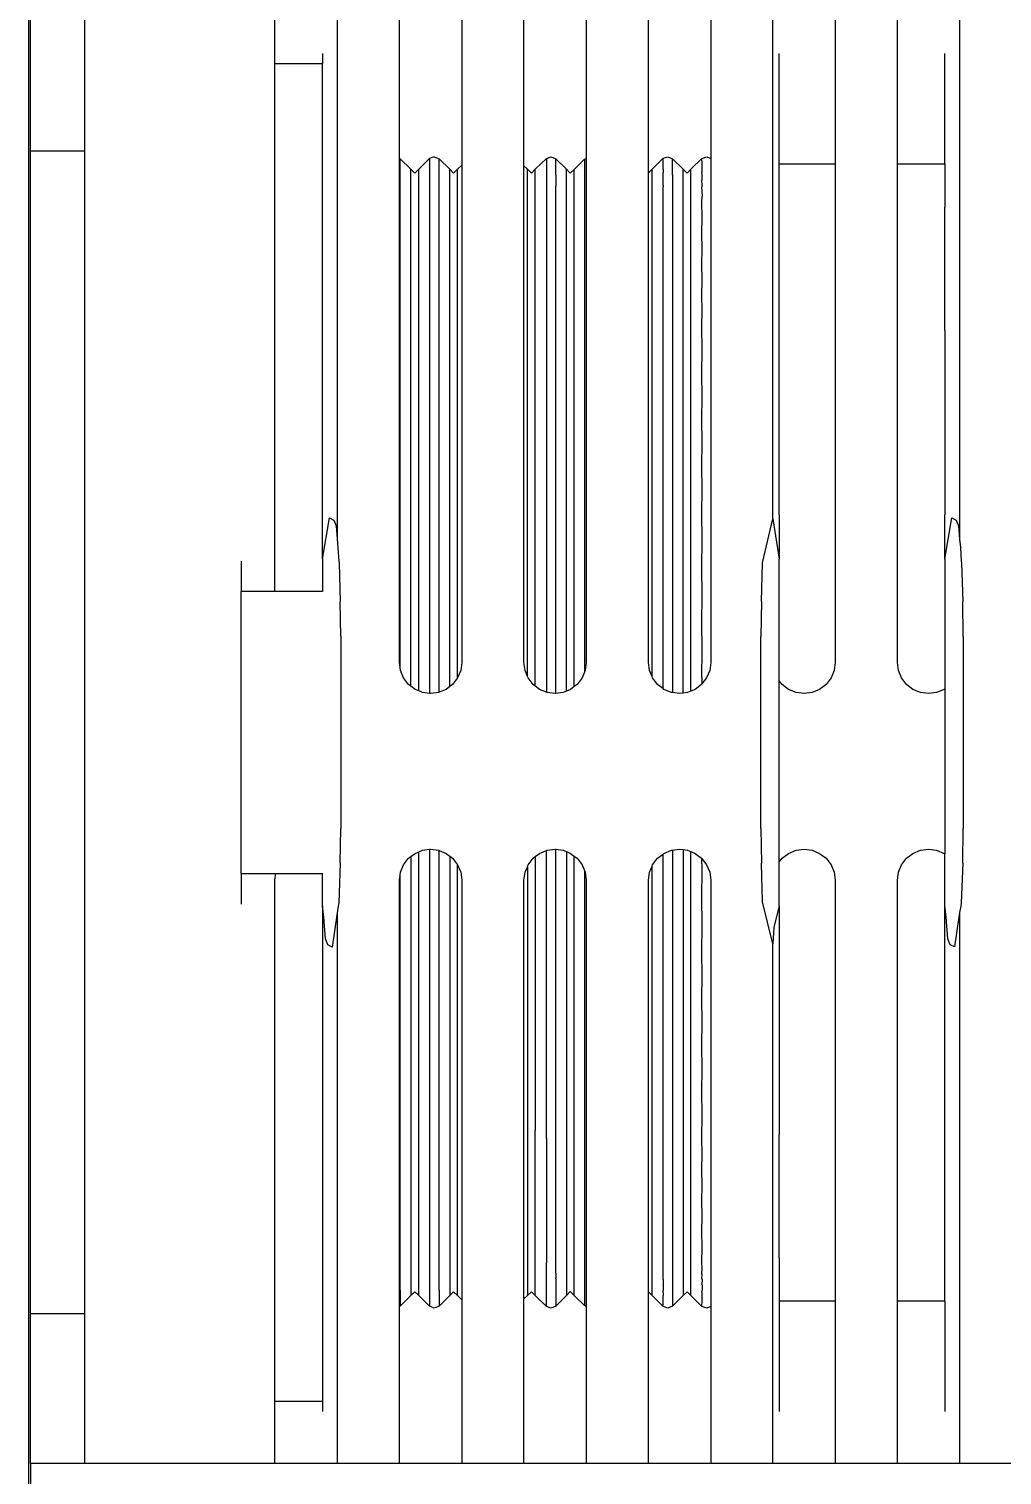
# Model space of a CAD drawing. Header units: millimetres. Extents: x 90964 to 877642, y 656808 to 1438307.
# Drawn here: x 827499 to 827624.1, y 1258584.3 to 1258770.1 of the extents above; entities that cross this region are included whole.
import ezdxf

# ---------------------------------------------------------------- set-up
doc = ezdxf.new("R2010")
doc.units = ezdxf.units.MM
doc.header["$LTSCALE"] = 300
doc.layers.add('SectionCutEdges', color=7, linetype='Continuous')

msp = doc.modelspace()

# ---------------------------------------------------------------- linework, layer by layer
at = {"color": 251}
for p, q in [((827506.15, 1258836.01), (827506.15, 1258754.47)), ((827499.24, 1258754.47), (827499.24, 1258818.1)), ((827530.65, 1258765.72), (827530.65, 1258790.72)), ((827538.65, 1258790.72), (827538.65, 1258704.59)), ((827546.65, 1258753.49), (827546.65, 1258790.72)), ((827554.65, 1258790.72), (827554.65, 1258752.64)), ((827562.65, 1258752.55), (827562.65, 1258790.72)), ((827570.65, 1258790.72), (827570.65, 1258753.51)), ((827578.65, 1258751.64), (827578.65, 1258790.72)), ((827586.65, 1258790.72), (827586.65, 1258753.49)), ((827594.65, 1258707.19), (827594.65, 1258790.72)), ((827602.65, 1258790.72), (827602.65, 1258752.8)), ((827610.65, 1258752.8), (827610.65, 1258790.72)), ((827618.65, 1258790.72), (827618.65, 1258704.56)), ((827536.77, 1258766.99), (827536.77, 1258765.72)), ((827595.46, 1258752.8), (827595.46, 1258766.99)), ((827616.76, 1258752.8), (827616.76, 1258766.99)), ((827530.65, 1258765.72), (827536.77, 1258765.72)), ((827530.65, 1258697.85), (827530.65, 1258765.72)), ((827536.77, 1258702), (827536.77, 1258765.72)), ((827499.24, 1258754.47), (827506.15, 1258754.47)), ((827499.24, 1258604.97), (827499.24, 1258754.47)), ((827506.15, 1258754.47), (827506.15, 1258604.97)), ((827546.65, 1258753.49), (827546.74, 1258753.45)), ((827546.65, 1258688.72), (827546.65, 1258753.49)), ((827546.74, 1258753.45), (827548.12, 1258752.1)), ((827546.74, 1258752.08), (827546.74, 1258753.45)), ((827546.75, 1258751.64), (827546.74, 1258752.08)), ((827548.12, 1258752.1), (827548.62, 1258751.6)), ((827548.12, 1258685.67), (827548.12, 1258752.1)), ((827548.62, 1258751.6), (827549.12, 1258752.1)), ((827549.12, 1258752.1), (827550.49, 1258753.47)), ((827549.12, 1258685.06), (827549.12, 1258752.1)), ((827550.71, 1258753.56), (827550.49, 1258753.47)), ((827550.49, 1258753.47), (827550.49, 1258684.74)), ((827551.12, 1258753.72), (827550.71, 1258753.56)), ((827551.12, 1258753.72), (827551.74, 1258753.45)), ((827551.74, 1258753.45), (827553.11, 1258752.1)), ((827551.74, 1258752.08), (827551.74, 1258753.45)), ((827551.75, 1258751.64), (827551.74, 1258752.08)), ((827553.11, 1258752.1), (827553.61, 1258751.6)), ((827553.11, 1258685.61), (827553.11, 1258752.1)), ((827553.61, 1258751.6), (827554.11, 1258752.1)), ((827554.11, 1258752.1), (827554.65, 1258752.64)), ((827554.11, 1258686.72), (827554.11, 1258752.1)), ((827554.65, 1258752.64), (827554.65, 1258688.72)), ((827562.65, 1258752.55), (827563.1, 1258752.1)), ((827562.65, 1258688.72), (827562.65, 1258752.55)), ((827563.1, 1258752.1), (827563.6, 1258751.6)), ((827563.1, 1258686.93), (827563.1, 1258752.1)), ((827563.6, 1258751.6), (827564.11, 1258752.1)), ((827564.11, 1258752.1), (827565.53, 1258753.51)), ((827564.11, 1258746.59), (827564.11, 1258752.1)), ((827565.53, 1258753.51), (827566.15, 1258753.72)), ((827565.53, 1258753.51), (827565.53, 1258747.9)), ((827566.15, 1258753.72), (827566.74, 1258753.45)), ((827566.74, 1258753.45), (827568.11, 1258752.1)), ((827566.74, 1258752.08), (827566.74, 1258753.45)), ((827566.75, 1258751.64), (827566.74, 1258752.08)), ((827568.11, 1258752.1), (827568.61, 1258751.59)), ((827568.11, 1258685.03), (827568.11, 1258752.1)), ((827568.61, 1258751.59), (827569.12, 1258752.09)), ((827569.12, 1258752.09), (827570.43, 1258753.4)), ((827569.12, 1258685.61), (827569.12, 1258752.09)), ((827570.43, 1258753.4), (827570.65, 1258753.51)), ((827570.43, 1258753.4), (827570.43, 1258687.47)), ((827570.65, 1258753.51), (827570.65, 1258688.72)), ((827578.65, 1258751.64), (827579.12, 1258752.1)), ((827579.12, 1258752.1), (827580.53, 1258753.52)), ((827579.12, 1258686.89), (827579.12, 1258752.1)), ((827580.53, 1258753.52), (827581.15, 1258753.72)), ((827580.54, 1258752.83), (827580.53, 1258753.52)), ((827580.53, 1258752.11), (827580.54, 1258752.83)), ((827580.53, 1258752.11), (827580.53, 1258751.69)), ((827581.15, 1258753.72), (827581.74, 1258753.45)), ((827581.74, 1258753.45), (827583.11, 1258752.1)), ((827581.74, 1258752.08), (827581.74, 1258753.45)), ((827581.75, 1258751.64), (827581.74, 1258752.08)), ((827583.11, 1258752.1), (827583.62, 1258751.6)), ((827583.11, 1258684.78), (827583.11, 1258752.1)), ((827583.62, 1258751.6), (827584.12, 1258752.1)), ((827584.12, 1258752.1), (827585.52, 1258753.51)), ((827584.12, 1258685.04), (827584.12, 1258752.1)), ((827585.52, 1258753.51), (827586.15, 1258753.72)), ((827585.54, 1258752.83), (827585.52, 1258753.51)), ((827585.52, 1258752.1), (827585.54, 1258752.14)), ((827585.52, 1258752.1), (827585.52, 1258751.68)), ((827585.54, 1258752.14), (827585.54, 1258752.83)), ((827586.15, 1258753.72), (827586.65, 1258753.49)), ((827586.65, 1258753.49), (827586.65, 1258688.72)), ((827595.46, 1258752.8), (827602.65, 1258752.8)), ((827595.46, 1258747.23), (827595.46, 1258752.8)), ((827602.65, 1258752.8), (827602.65, 1258747.23)), ((827610.65, 1258752.8), (827616.76, 1258752.8)), ((827610.65, 1258747.23), (827610.65, 1258752.8)), ((827616.76, 1258752.8), (827616.76, 1258747.23)), ((827546.74, 1258751.39), (827546.75, 1258751.64)), ((827546.74, 1258688.03), (827546.74, 1258751.39)), ((827551.74, 1258751.39), (827551.75, 1258751.64)), ((827551.74, 1258684.88), (827551.74, 1258751.39)), ((827566.74, 1258751.39), (827566.75, 1258751.64)), ((827566.74, 1258751.39), (827566.74, 1258749.94)), ((827578.65, 1258688.72), (827578.65, 1258751.64)), ((827580.54, 1258751.45), (827580.53, 1258751.69)), ((827580.53, 1258750.71), (827580.54, 1258750.76)), ((827580.54, 1258750.04), (827580.53, 1258750.71)), ((827580.54, 1258750.76), (827580.54, 1258751.45)), ((827581.74, 1258751.39), (827581.75, 1258751.64)), ((827581.74, 1258751.39), (827581.74, 1258684.84)), ((827585.54, 1258751.45), (827585.52, 1258751.68)), ((827585.52, 1258750.7), (827585.54, 1258750.76)), ((827585.54, 1258750.04), (827585.52, 1258750.7)), ((827585.54, 1258750.76), (827585.54, 1258751.45)), ((827566.75, 1258749.82), (827566.74, 1258749.94)), ((827566.74, 1258749.27), (827566.75, 1258749.82)), ((827566.74, 1258684.73), (827566.74, 1258749.27)), ((827580.54, 1258750), (827580.53, 1258749.87)), ((827580.53, 1258749.3), (827580.53, 1258749.87)), ((827580.54, 1258748.61), (827580.53, 1258749.3)), ((827580.53, 1258747.9), (827580.54, 1258748.61)), ((827580.54, 1258750.04), (827580.54, 1258750)), ((827585.54, 1258750), (827585.52, 1258749.86)), ((827585.54, 1258749.33), (827585.52, 1258749.86)), ((827585.52, 1258749.3), (827585.54, 1258749.33)), ((827585.52, 1258749.3), (827585.54, 1258748.61)), ((827585.52, 1258747.89), (827585.54, 1258748.61)), ((827585.54, 1258750.04), (827585.54, 1258750)), ((827564.11, 1258730.9), (827564.11, 1258746.59)), ((827565.53, 1258747.9), (827565.53, 1258731.9)), ((827580.54, 1258745.9), (827580.53, 1258747.9)), ((827585.54, 1258745.9), (827585.52, 1258747.89)), ((827595.46, 1258731.39), (827595.46, 1258747.23)), ((827602.65, 1258747.23), (827602.65, 1258731.39)), ((827610.65, 1258731.39), (827610.65, 1258747.23)), ((827616.76, 1258731.39), (827616.76, 1258747.23)), ((827580.53, 1258743.9), (827580.54, 1258745.9)), ((827585.52, 1258743.89), (827585.54, 1258745.9)), ((827580.54, 1258741.9), (827580.53, 1258743.9)), ((827585.54, 1258741.9), (827585.52, 1258743.89)), ((827580.53, 1258739.9), (827580.54, 1258741.9)), ((827585.52, 1258739.9), (827585.54, 1258741.9)), ((827580.54, 1258737.9), (827580.53, 1258739.9)), ((827585.54, 1258737.9), (827585.52, 1258739.9)), ((827580.53, 1258735.9), (827580.54, 1258737.9)), ((827585.52, 1258735.9), (827585.54, 1258737.9)), ((827580.54, 1258733.9), (827580.53, 1258735.9)), ((827585.54, 1258733.9), (827585.52, 1258735.9)), ((827580.53, 1258731.9), (827580.54, 1258733.9)), ((827585.52, 1258731.9), (827585.54, 1258733.9)), ((827565.53, 1258731.9), (827565.53, 1258707.96)), ((827580.54, 1258728.91), (827580.53, 1258731.9)), ((827585.54, 1258728.91), (827585.52, 1258731.9)), ((827564.11, 1258707.42), (827564.11, 1258730.9)), ((827595.46, 1258707.69), (827595.46, 1258731.39)), ((827602.65, 1258731.39), (827602.65, 1258707.69)), ((827610.65, 1258707.69), (827610.65, 1258731.39)), ((827616.76, 1258731.39), (827616.76, 1258707.69)), ((827580.53, 1258725.92), (827580.54, 1258728.91)), ((827585.52, 1258725.91), (827585.54, 1258728.91)), ((827580.54, 1258722.92), (827580.53, 1258725.92)), ((827585.54, 1258722.92), (827585.52, 1258725.91)), ((827580.53, 1258719.93), (827580.54, 1258722.92)), ((827585.52, 1258719.92), (827585.54, 1258722.92)), ((827580.54, 1258716.94), (827580.53, 1258719.93)), ((827585.54, 1258716.94), (827585.52, 1258719.92)), ((827580.53, 1258713.95), (827580.54, 1258716.94)), ((827585.52, 1258713.94), (827585.54, 1258716.94)), ((827580.54, 1258710.95), (827580.53, 1258713.95)), ((827585.54, 1258710.95), (827585.52, 1258713.94)), ((827580.53, 1258707.96), (827580.54, 1258710.95)), ((827585.52, 1258707.96), (827585.54, 1258710.95)), ((827565.53, 1258707.96), (827565.53, 1258684.89)), ((827580.54, 1258704.43), (827580.53, 1258707.96)), ((827585.54, 1258704.43), (827585.52, 1258707.96)), ((827595.46, 1258707.69), (827595.46, 1258702)), ((827602.65, 1258707.69), (827602.65, 1258688.72)), ((827610.65, 1258688.72), (827610.65, 1258707.69)), ((827616.76, 1258702), (827616.76, 1258707.69)), ((827564.11, 1258685.68), (827564.11, 1258707.42)), ((827580.53, 1258700.9), (827580.54, 1258704.43)), ((827585.52, 1258700.9), (827585.54, 1258704.43)), ((827526.3, 1258701.72), (827526.3, 1258697.85)), ((827580.54, 1258697.37), (827580.53, 1258700.9)), ((827585.54, 1258697.37), (827585.52, 1258700.9)), ((827580.53, 1258693.84), (827580.54, 1258697.37)), ((827585.52, 1258693.84), (827585.54, 1258697.37)), ((827580.54, 1258690.31), (827580.53, 1258693.84)), ((827585.54, 1258690.31), (827585.52, 1258693.84)), ((827580.53, 1258685.35), (827580.54, 1258690.31)), ((827585.52, 1258686.78), (827585.54, 1258690.31)), ((827546.74, 1258688.03), (827546.65, 1258688.72)), ((827546.79, 1258687.68), (827546.74, 1258688.03)), ((827547.19, 1258686.72), (827546.79, 1258687.68)), ((827554.52, 1258687.68), (827554.11, 1258686.72)), ((827554.65, 1258688.72), (827554.52, 1258687.68)), ((827562.79, 1258687.68), (827562.65, 1258688.72)), ((827563.1, 1258686.93), (827562.79, 1258687.68)), ((827570.43, 1258687.47), (827570.12, 1258686.72)), ((827570.52, 1258687.68), (827570.43, 1258687.47)), ((827570.65, 1258688.72), (827570.52, 1258687.68)), ((827578.79, 1258687.68), (827578.65, 1258688.72)), ((827579.12, 1258686.89), (827578.79, 1258687.68)), ((827586.52, 1258687.68), (827586.12, 1258686.72)), ((827586.65, 1258688.72), (827586.52, 1258687.68)), ((827602.52, 1258687.68), (827602.12, 1258686.72)), ((827602.65, 1258688.72), (827602.52, 1258687.68)), ((827610.79, 1258687.68), (827610.65, 1258688.72)), ((827611.19, 1258686.72), (827610.79, 1258687.68)), ((827547.82, 1258685.89), (827547.19, 1258686.72)), ((827548.12, 1258685.67), (827547.82, 1258685.89)), ((827548.65, 1258685.26), (827548.12, 1258685.67)), ((827549.12, 1258685.06), (827548.65, 1258685.26)), ((827552.65, 1258685.26), (827551.74, 1258684.88)), ((827553.11, 1258685.61), (827552.65, 1258685.26)), ((827553.48, 1258685.89), (827553.11, 1258685.61)), ((827554.11, 1258686.72), (827553.48, 1258685.89)), ((827563.19, 1258686.72), (827563.1, 1258686.93)), ((827563.82, 1258685.89), (827563.19, 1258686.72)), ((827564.11, 1258685.68), (827563.82, 1258685.89)), ((827564.65, 1258685.26), (827564.11, 1258685.68)), ((827565.53, 1258684.89), (827564.65, 1258685.26)), ((827568.65, 1258685.26), (827568.11, 1258685.03)), ((827569.12, 1258685.61), (827568.65, 1258685.26)), ((827569.48, 1258685.89), (827569.12, 1258685.61)), ((827570.12, 1258686.72), (827569.48, 1258685.89)), ((827579.19, 1258686.72), (827579.12, 1258686.89)), ((827579.82, 1258685.89), (827579.19, 1258686.72)), ((827580.53, 1258685.35), (827579.82, 1258685.89)), ((827580.65, 1258685.26), (827580.53, 1258685.35)), ((827581.62, 1258684.86), (827580.65, 1258685.26)), ((827584.65, 1258685.26), (827584.12, 1258685.04)), ((827585.48, 1258685.89), (827584.65, 1258685.26)), ((827585.52, 1258685.95), (827585.48, 1258685.89)), ((827585.52, 1258686.78), (827585.52, 1258685.95)), ((827586.12, 1258686.72), (827585.52, 1258685.95)), ((827595.82, 1258685.89), (827595.46, 1258686.37)), ((827596.65, 1258685.26), (827595.82, 1258685.89)), ((827597.62, 1258684.86), (827596.65, 1258685.26)), ((827600.65, 1258685.26), (827599.69, 1258684.86)), ((827601.48, 1258685.89), (827600.65, 1258685.26)), ((827602.12, 1258686.72), (827601.48, 1258685.89)), ((827611.82, 1258685.89), (827611.19, 1258686.72)), ((827612.65, 1258685.26), (827611.82, 1258685.89)), ((827613.62, 1258684.86), (827612.65, 1258685.26)), ((827616.65, 1258685.26), (827615.69, 1258684.86)), ((827616.76, 1258685.34), (827616.65, 1258685.26)), ((827549.62, 1258684.86), (827549.12, 1258685.06)), ((827550.49, 1258684.74), (827549.62, 1258684.86)), ((827550.65, 1258684.72), (827550.49, 1258684.74)), ((827551.69, 1258684.86), (827550.65, 1258684.72)), ((827551.74, 1258684.88), (827551.69, 1258684.86)), ((827565.62, 1258684.86), (827565.53, 1258684.89)), ((827566.65, 1258684.72), (827565.62, 1258684.86)), ((827566.74, 1258684.73), (827566.65, 1258684.72)), ((827567.69, 1258684.86), (827566.74, 1258684.73)), ((827568.11, 1258685.03), (827567.69, 1258684.86)), ((827581.74, 1258684.84), (827581.62, 1258684.86)), ((827582.65, 1258684.72), (827581.74, 1258684.84)), ((827583.11, 1258684.78), (827582.65, 1258684.72)), ((827583.69, 1258684.86), (827583.11, 1258684.78)), ((827584.12, 1258685.04), (827583.69, 1258684.86)), ((827598.65, 1258684.72), (827597.62, 1258684.86)), ((827599.69, 1258684.86), (827598.65, 1258684.72)), ((827614.65, 1258684.72), (827613.62, 1258684.86)), ((827615.69, 1258684.86), (827614.65, 1258684.72)), ((827549.62, 1258664.58), (827550.49, 1258664.7)), ((827550.49, 1258664.7), (827550.65, 1258664.72)), ((827550.49, 1258664.7), (827550.49, 1258605.97)), ((827550.65, 1258664.72), (827551.69, 1258664.58)), ((827565.62, 1258664.58), (827566.65, 1258664.72)), ((827566.65, 1258664.72), (827566.74, 1258664.71)), ((827566.74, 1258664.71), (827567.69, 1258664.58)), ((827566.74, 1258610.17), (827566.74, 1258664.71)), ((827581.74, 1258664.6), (827582.65, 1258664.72)), ((827582.65, 1258664.72), (827583.11, 1258664.66)), ((827597.62, 1258664.58), (827598.65, 1258664.72)), ((827598.65, 1258664.72), (827599.69, 1258664.58)), ((827613.62, 1258664.58), (827614.65, 1258664.72)), ((827614.65, 1258664.72), (827615.69, 1258664.58)), ((827547.19, 1258662.72), (827547.82, 1258663.55)), ((827547.82, 1258663.55), (827548.12, 1258663.77)), ((827548.12, 1258663.77), (827548.65, 1258664.18)), ((827548.12, 1258663.77), (827548.12, 1258607.34)), ((827548.65, 1258664.18), (827549.12, 1258664.38)), ((827549.12, 1258664.38), (827549.62, 1258664.58)), ((827549.12, 1258607.34), (827549.12, 1258664.38)), ((827551.69, 1258664.58), (827551.74, 1258664.56)), ((827551.74, 1258664.56), (827552.65, 1258664.18)), ((827551.74, 1258608.05), (827551.74, 1258664.56)), ((827552.65, 1258664.18), (827553.11, 1258663.83)), ((827553.11, 1258663.83), (827553.48, 1258663.55)), ((827553.11, 1258663.83), (827553.11, 1258607.34)), ((827553.48, 1258663.55), (827554.11, 1258662.72)), ((827563.19, 1258662.72), (827563.82, 1258663.55)), ((827563.82, 1258663.55), (827564.11, 1258663.77)), ((827564.11, 1258663.77), (827564.65, 1258664.18)), ((827564.11, 1258663.77), (827564.11, 1258652.02)), ((827564.65, 1258664.18), (827565.53, 1258664.55)), ((827565.53, 1258664.55), (827565.62, 1258664.58)), ((827565.53, 1258651.48), (827565.53, 1258664.55)), ((827567.69, 1258664.58), (827568.11, 1258664.41)), ((827568.11, 1258664.41), (827568.65, 1258664.18)), ((827568.11, 1258664.41), (827568.11, 1258607.34)), ((827568.65, 1258664.18), (827569.12, 1258663.83)), ((827569.12, 1258663.83), (827569.48, 1258663.55)), ((827569.12, 1258607.35), (827569.12, 1258663.83)), ((827569.48, 1258663.55), (827570.12, 1258662.72)), ((827579.19, 1258662.72), (827579.82, 1258663.55)), ((827579.82, 1258663.55), (827580.53, 1258664.09)), ((827580.53, 1258664.09), (827580.65, 1258664.18)), ((827580.54, 1258662.07), (827580.53, 1258664.09)), ((827580.65, 1258664.18), (827581.62, 1258664.58)), ((827581.62, 1258664.58), (827581.74, 1258664.6)), ((827581.74, 1258664.6), (827581.74, 1258608.05)), ((827583.11, 1258664.66), (827583.69, 1258664.58)), ((827583.11, 1258664.66), (827583.11, 1258607.34)), ((827583.69, 1258664.58), (827584.12, 1258664.41)), ((827584.12, 1258664.41), (827584.65, 1258664.18)), ((827584.12, 1258607.34), (827584.12, 1258664.41)), ((827584.65, 1258664.18), (827585.48, 1258663.55)), ((827585.48, 1258663.55), (827585.52, 1258663.5)), ((827585.54, 1258662.07), (827585.52, 1258663.5)), ((827585.52, 1258663.5), (827586.12, 1258662.72)), ((827595.46, 1258663.07), (827595.82, 1258663.55)), ((827595.82, 1258663.55), (827596.65, 1258664.18)), ((827596.65, 1258664.18), (827597.62, 1258664.58)), ((827599.69, 1258664.58), (827600.65, 1258664.18)), ((827600.65, 1258664.18), (827601.48, 1258663.55)), ((827601.48, 1258663.55), (827602.12, 1258662.72)), ((827611.19, 1258662.72), (827611.82, 1258663.55)), ((827611.82, 1258663.55), (827612.65, 1258664.18)), ((827612.65, 1258664.18), (827613.62, 1258664.58)), ((827615.69, 1258664.58), (827616.65, 1258664.18)), ((827616.65, 1258664.18), (827616.76, 1258664.1)), ((827526.3, 1258661.59), (827526.3, 1258657.63)), ((827530.65, 1258660.72), (827530.77, 1258661.59)), ((827546.65, 1258660.72), (827546.74, 1258661.41)), ((827546.74, 1258661.41), (827546.79, 1258661.76)), ((827546.74, 1258608.05), (827546.74, 1258661.41)), ((827546.79, 1258661.76), (827547.19, 1258662.72)), ((827554.11, 1258662.72), (827554.52, 1258661.76)), ((827554.11, 1258607.34), (827554.11, 1258662.72)), ((827554.52, 1258661.76), (827554.65, 1258660.72)), ((827562.65, 1258660.72), (827562.79, 1258661.76)), ((827562.79, 1258661.76), (827563.1, 1258662.41)), ((827563.1, 1258662.51), (827563.19, 1258662.72)), ((827563.1, 1258662.41), (827563.1, 1258662.51)), ((827563.1, 1258662.41), (827563.1, 1258607.34)), ((827570.12, 1258662.72), (827570.43, 1258661.97)), ((827570.43, 1258661.97), (827570.52, 1258661.76)), ((827570.43, 1258661.97), (827570.43, 1258606.05)), ((827570.52, 1258661.76), (827570.65, 1258660.72)), ((827578.65, 1258660.72), (827578.79, 1258661.76)), ((827578.79, 1258661.76), (827579.12, 1258662.55)), ((827579.12, 1258662.55), (827579.19, 1258662.72)), ((827579.12, 1258607.34), (827579.12, 1258662.55)), ((827580.53, 1258658.54), (827580.54, 1258662.07)), ((827585.52, 1258658.54), (827585.54, 1258662.07)), ((827586.12, 1258662.72), (827586.52, 1258661.76)), ((827586.52, 1258661.76), (827586.65, 1258660.72)), ((827602.12, 1258662.72), (827602.52, 1258661.76)), ((827602.52, 1258661.76), (827602.65, 1258660.72)), ((827610.65, 1258660.72), (827610.79, 1258661.76)), ((827610.79, 1258661.76), (827611.19, 1258662.72)), ((827530.65, 1258593.72), (827530.65, 1258660.72)), ((827546.65, 1258605.95), (827546.65, 1258660.72)), ((827554.65, 1258660.72), (827554.65, 1258606.8)), ((827562.65, 1258606.9), (827562.65, 1258660.72)), ((827570.65, 1258660.72), (827570.65, 1258605.94)), ((827578.65, 1258607.8), (827578.65, 1258660.72)), ((827586.65, 1258660.72), (827586.65, 1258605.95)), ((827602.65, 1258660.72), (827602.65, 1258651.76)), ((827610.65, 1258651.76), (827610.65, 1258660.72)), ((827536.77, 1258657.44), (827536.77, 1258593.72)), ((827580.54, 1258655.01), (827580.53, 1258658.54)), ((827585.54, 1258655.01), (827585.52, 1258658.54)), ((827595.46, 1258657.44), (827595.46, 1258651.76)), ((827616.76, 1258651.76), (827616.76, 1258657.44)), ((827538.65, 1258656.55), (827538.65, 1258585.77)), ((827618.65, 1258656.56), (827618.65, 1258585.77)), ((827580.53, 1258651.48), (827580.54, 1258655.01)), ((827585.52, 1258651.48), (827585.54, 1258655.01)), ((827564.11, 1258652.02), (827564.11, 1258628.54)), ((827594.65, 1258585.77), (827594.65, 1258652.54)), ((827595.46, 1258651.76), (827595.46, 1258628.05)), ((827602.65, 1258651.76), (827602.65, 1258628.05)), ((827610.65, 1258628.05), (827610.65, 1258651.76)), ((827616.76, 1258628.05), (827616.76, 1258651.76)), ((827565.53, 1258627.54), (827565.53, 1258651.48)), ((827580.54, 1258648.49), (827580.53, 1258651.48)), ((827585.54, 1258648.49), (827585.52, 1258651.48)), ((827580.53, 1258645.5), (827580.54, 1258648.49)), ((827585.52, 1258645.5), (827585.54, 1258648.49)), ((827580.54, 1258642.51), (827580.53, 1258645.5)), ((827585.54, 1258642.51), (827585.52, 1258645.5)), ((827580.53, 1258639.51), (827580.54, 1258642.51)), ((827585.52, 1258639.52), (827585.54, 1258642.51)), ((827580.54, 1258636.52), (827580.53, 1258639.51)), ((827585.54, 1258636.52), (827585.52, 1258639.52)), ((827580.53, 1258633.53), (827580.54, 1258636.52)), ((827585.52, 1258633.53), (827585.54, 1258636.52)), ((827580.54, 1258630.53), (827580.53, 1258633.53)), ((827585.54, 1258630.53), (827585.52, 1258633.53)), ((827580.53, 1258627.54), (827580.54, 1258630.53)), ((827585.52, 1258627.54), (827585.54, 1258630.53)), ((827564.11, 1258612.85), (827564.11, 1258628.54)), ((827565.53, 1258627.54), (827565.53, 1258611.55)), ((827580.54, 1258625.54), (827580.53, 1258627.54)), ((827585.54, 1258625.54), (827585.52, 1258627.54)), ((827595.46, 1258612.21), (827595.46, 1258628.05)), ((827602.65, 1258628.05), (827602.65, 1258612.21)), ((827610.65, 1258612.21), (827610.65, 1258628.05)), ((827616.76, 1258612.21), (827616.76, 1258628.05)), ((827580.53, 1258623.54), (827580.54, 1258625.54)), ((827585.52, 1258623.54), (827585.54, 1258625.54)), ((827580.54, 1258621.54), (827580.53, 1258623.54)), ((827585.54, 1258621.54), (827585.52, 1258623.54)), ((827580.53, 1258619.54), (827580.54, 1258621.54)), ((827585.52, 1258619.55), (827585.54, 1258621.54)), ((827580.54, 1258617.54), (827580.53, 1258619.54)), ((827585.54, 1258617.54), (827585.52, 1258619.55)), ((827580.53, 1258615.54), (827580.54, 1258617.54)), ((827585.52, 1258615.55), (827585.54, 1258617.54)), ((827580.54, 1258613.55), (827580.53, 1258615.54)), ((827585.54, 1258613.55), (827585.52, 1258615.55)), ((827564.11, 1258608.72), (827564.11, 1258612.85)), ((827580.53, 1258611.54), (827580.54, 1258613.55)), ((827585.52, 1258611.55), (827585.54, 1258613.55)), ((827565.53, 1258605.93), (827565.53, 1258611.55)), ((827580.54, 1258610.84), (827580.53, 1258611.54)), ((827580.53, 1258610.14), (827580.54, 1258610.84)), ((827585.54, 1258610.84), (827585.52, 1258611.55)), ((827585.52, 1258610.15), (827585.54, 1258610.84)), ((827595.46, 1258612.21), (827595.46, 1258606.64)), ((827602.65, 1258612.21), (827602.65, 1258606.64)), ((827610.65, 1258606.64), (827610.65, 1258612.21)), ((827616.76, 1258606.64), (827616.76, 1258612.21)), ((827566.74, 1258610.17), (827566.75, 1258609.62)), ((827566.74, 1258609.5), (827566.75, 1258609.62)), ((827566.74, 1258609.5), (827566.74, 1258608.05)), ((827580.53, 1258609.58), (827580.53, 1258610.14)), ((827580.54, 1258609.44), (827580.53, 1258609.58)), ((827580.54, 1258609.4), (827580.53, 1258608.73)), ((827580.54, 1258609.4), (827580.54, 1258609.44)), ((827585.52, 1258610.15), (827585.54, 1258610.11)), ((827585.52, 1258609.58), (827585.54, 1258610.11)), ((827585.54, 1258609.44), (827585.52, 1258609.58)), ((827585.54, 1258609.4), (827585.52, 1258608.74)), ((827585.54, 1258609.4), (827585.54, 1258609.44)), ((827546.74, 1258608.05), (827546.75, 1258607.8)), ((827546.75, 1258607.8), (827546.74, 1258607.36)), ((827546.74, 1258607.36), (827546.74, 1258605.99)), ((827548.12, 1258607.34), (827546.74, 1258605.99)), ((827548.62, 1258607.84), (827548.12, 1258607.34)), ((827549.12, 1258607.34), (827548.62, 1258607.84)), ((827550.49, 1258605.97), (827549.12, 1258607.34)), ((827551.74, 1258608.05), (827551.75, 1258607.8)), ((827551.75, 1258607.8), (827551.74, 1258607.36)), ((827551.74, 1258607.36), (827551.74, 1258605.99)), ((827553.11, 1258607.34), (827551.74, 1258605.99)), ((827553.61, 1258607.84), (827553.11, 1258607.34)), ((827554.11, 1258607.34), (827553.61, 1258607.84)), ((827554.65, 1258606.8), (827554.11, 1258607.34)), ((827563.1, 1258607.34), (827562.65, 1258606.9)), ((827563.6, 1258607.84), (827563.1, 1258607.34)), ((827564.11, 1258607.34), (827563.6, 1258607.84)), ((827564.11, 1258607.34), (827564.11, 1258608.72)), ((827565.53, 1258605.93), (827564.11, 1258607.34)), ((827566.74, 1258608.05), (827566.75, 1258607.8)), ((827566.75, 1258607.8), (827566.74, 1258607.36)), ((827566.74, 1258607.36), (827566.74, 1258605.99)), ((827568.11, 1258607.34), (827566.74, 1258605.99)), ((827568.61, 1258607.85), (827568.11, 1258607.34)), ((827569.12, 1258607.35), (827568.61, 1258607.85)), ((827570.43, 1258606.05), (827569.12, 1258607.35)), ((827579.12, 1258607.34), (827578.65, 1258607.8)), ((827578.65, 1258585.77), (827578.65, 1258607.8)), ((827580.53, 1258605.92), (827579.12, 1258607.34)), ((827580.54, 1258608.68), (827580.53, 1258608.73)), ((827580.53, 1258607.75), (827580.54, 1258607.99)), ((827580.53, 1258607.75), (827580.53, 1258607.33)), ((827580.54, 1258606.62), (827580.53, 1258607.33)), ((827580.54, 1258608.68), (827580.54, 1258607.99)), ((827581.74, 1258608.05), (827581.75, 1258607.8)), ((827581.75, 1258607.8), (827581.74, 1258607.36)), ((827581.74, 1258607.36), (827581.74, 1258605.99)), ((827583.11, 1258607.34), (827581.74, 1258605.99)), ((827583.62, 1258607.84), (827583.11, 1258607.34)), ((827584.12, 1258607.34), (827583.62, 1258607.84)), ((827585.52, 1258605.93), (827584.12, 1258607.34)), ((827585.54, 1258608.68), (827585.52, 1258608.74)), ((827585.52, 1258607.76), (827585.54, 1258607.99)), ((827585.52, 1258607.76), (827585.52, 1258607.34)), ((827585.54, 1258607.3), (827585.52, 1258607.34)), ((827585.54, 1258608.68), (827585.54, 1258607.99)), ((827585.54, 1258606.62), (827585.54, 1258607.3)), ((827546.74, 1258605.99), (827546.65, 1258605.95)), ((827546.65, 1258585.77), (827546.65, 1258605.95)), ((827550.71, 1258605.89), (827550.49, 1258605.97)), ((827551.12, 1258605.72), (827550.71, 1258605.89)), ((827551.74, 1258605.99), (827551.12, 1258605.72)), ((827554.65, 1258606.8), (827554.65, 1258585.77)), ((827562.65, 1258585.77), (827562.65, 1258606.9)), ((827566.15, 1258605.72), (827565.53, 1258605.93)), ((827566.74, 1258605.99), (827566.15, 1258605.72)), ((827570.65, 1258605.94), (827570.43, 1258606.05)), ((827570.65, 1258605.94), (827570.65, 1258585.77)), ((827580.53, 1258605.92), (827580.54, 1258606.62)), ((827581.15, 1258605.72), (827580.53, 1258605.92)), ((827581.74, 1258605.99), (827581.15, 1258605.72)), ((827585.52, 1258605.93), (827585.54, 1258606.62)), ((827586.15, 1258605.72), (827585.52, 1258605.93)), ((827586.65, 1258605.95), (827586.15, 1258605.72)), ((827586.65, 1258605.95), (827586.65, 1258585.77)), ((827602.65, 1258606.64), (827595.46, 1258606.64)), ((827595.46, 1258606.64), (827595.46, 1258592.45)), ((827602.65, 1258606.64), (827602.65, 1258585.77)), ((827616.76, 1258606.64), (827610.65, 1258606.64)), ((827610.65, 1258585.77), (827610.65, 1258606.64)), ((827616.76, 1258606.64), (827616.76, 1258592.45)), ((827506.15, 1258604.97), (827499.24, 1258604.97)), ((827499.24, 1258585.77), (827499.24, 1258604.97)), ((827506.15, 1258604.97), (827506.15, 1258585.77)), ((827536.77, 1258593.72), (827530.65, 1258593.72)), ((827530.65, 1258585.77), (827530.65, 1258593.72)), ((827536.77, 1258593.72), (827536.77, 1258592.45)), ((827506.15, 1258585.77), (827499.24, 1258585.77)), ((827499.24, 1258585.77), (827499.24, 1258582.77)), ((827530.65, 1258585.77), (827506.15, 1258585.77)), ((827538.65, 1258585.77), (827530.65, 1258585.77)), ((827546.65, 1258585.77), (827538.65, 1258585.77)), ((827554.65, 1258585.77), (827546.65, 1258585.77)), ((827562.65, 1258585.77), (827554.65, 1258585.77)), ((827570.65, 1258585.77), (827562.65, 1258585.77)), ((827578.65, 1258585.77), (827570.65, 1258585.77)), ((827586.65, 1258585.77), (827578.65, 1258585.77)), ((827594.65, 1258585.77), (827586.65, 1258585.77)), ((827602.65, 1258585.77), (827594.65, 1258585.77)), ((827610.65, 1258585.77), (827602.65, 1258585.77)), ((827618.65, 1258585.77), (827610.65, 1258585.77)), ((827626.65, 1258585.77), (827618.65, 1258585.77))]:
    msp.add_line(p, q, dxfattribs=at)
at = {"layer": 'SectionCutEdges', "color": 251}
for p, q in [((827499.03, 1258541.34), (827499.03, 1258818.1)), ((827536.77, 1258702), (827537.65, 1258707.3)), ((827537.65, 1258707.3), (827538.22, 1258707.02)), ((827538.22, 1258707.02), (827538.53, 1258706.27)), ((827538.53, 1258706.27), (827538.65, 1258704.59)), ((827593.33, 1258701.51), (827594.65, 1258707.19)), ((827594.65, 1258707.19), (827595.46, 1258702)), ((827616.76, 1258702), (827617.65, 1258707.29)), ((827617.65, 1258707.29), (827618.22, 1258707.01)), ((827618.22, 1258707.01), (827618.52, 1258706.27)), ((827618.52, 1258706.27), (827618.65, 1258704.56)), ((827538.65, 1258704.59), (827538.74, 1258703.46)), ((827618.65, 1258704.56), (827618.74, 1258703.47)), ((827536.77, 1258702), (827536.77, 1258697.85)), ((827538.74, 1258703.46), (827538.86, 1258701.75)), ((827595.46, 1258686.37), (827595.46, 1258702)), ((827616.76, 1258702), (827616.76, 1258685.34)), ((827618.74, 1258703.47), (827618.86, 1258701.75)), ((827538.86, 1258701.75), (827538.89, 1258701.51)), ((827538.89, 1258701.51), (827539.05, 1258696.52)), ((827593.17, 1258696.53), (827593.33, 1258701.51)), ((827618.86, 1258701.75), (827618.89, 1258701.51)), ((827618.89, 1258701.51), (827619.05, 1258696.53)), ((827530.65, 1258697.85), (827526.3, 1258697.85)), ((827526.3, 1258661.59), (827526.3, 1258697.85)), ((827536.77, 1258697.85), (827530.65, 1258697.85)), ((827539.12, 1258692.08), (827539.05, 1258696.52)), ((827593.17, 1258696.53), (827593.1, 1258692.07)), ((827619.12, 1258692.07), (827619.05, 1258696.53)), ((827539.12, 1258692.08), (827539.12, 1258667.36)), ((827593.1, 1258667.37), (827593.1, 1258692.07)), ((827619.12, 1258692.07), (827619.12, 1258667.37)), ((827595.46, 1258663.07), (827595.46, 1258686.37)), ((827616.76, 1258685.34), (827616.76, 1258664.1)), ((827539.05, 1258662.92), (827539.12, 1258667.36)), ((827593.1, 1258667.37), (827593.17, 1258662.91)), ((827619.05, 1258662.91), (827619.12, 1258667.37)), ((827539.05, 1258662.92), (827538.84, 1258657.82)), ((827593.33, 1258657.93), (827593.17, 1258662.91)), ((827595.46, 1258657.44), (827595.46, 1258663.07)), ((827616.76, 1258657.44), (827616.76, 1258664.1)), ((827619.05, 1258662.91), (827618.84, 1258657.82)), ((827526.3, 1258661.59), (827530.77, 1258661.59)), ((827530.77, 1258661.59), (827536.77, 1258661.59)), ((827536.77, 1258657.44), (827536.77, 1258661.59)), ((827536.92, 1258655.98), (827536.77, 1258657.44)), ((827538.78, 1258657.41), (827538.65, 1258656.55)), ((827538.84, 1258657.82), (827538.78, 1258657.41)), ((827594.65, 1258652.54), (827593.33, 1258657.93)), ((827595.46, 1258657.44), (827594.78, 1258654.66)), ((827616.91, 1258655.97), (827616.76, 1258657.44)), ((827618.78, 1258657.41), (827618.65, 1258656.56)), ((827618.84, 1258657.82), (827618.78, 1258657.41)), ((827537.13, 1258653.17), (827536.92, 1258655.98)), ((827538.65, 1258656.55), (827538, 1258652.14)), ((827617.13, 1258653.17), (827616.91, 1258655.97)), ((827618.65, 1258656.56), (827618, 1258652.15)), ((827594.78, 1258654.66), (827594.65, 1258652.54)), ((827537.44, 1258652.42), (827537.13, 1258653.17)), ((827538, 1258652.14), (827537.44, 1258652.42)), ((827617.43, 1258652.43), (827617.13, 1258653.17)), ((827618, 1258652.15), (827617.43, 1258652.43))]:
    msp.add_line(p, q, dxfattribs=at)

doc.saveas('drawing.dxf')
